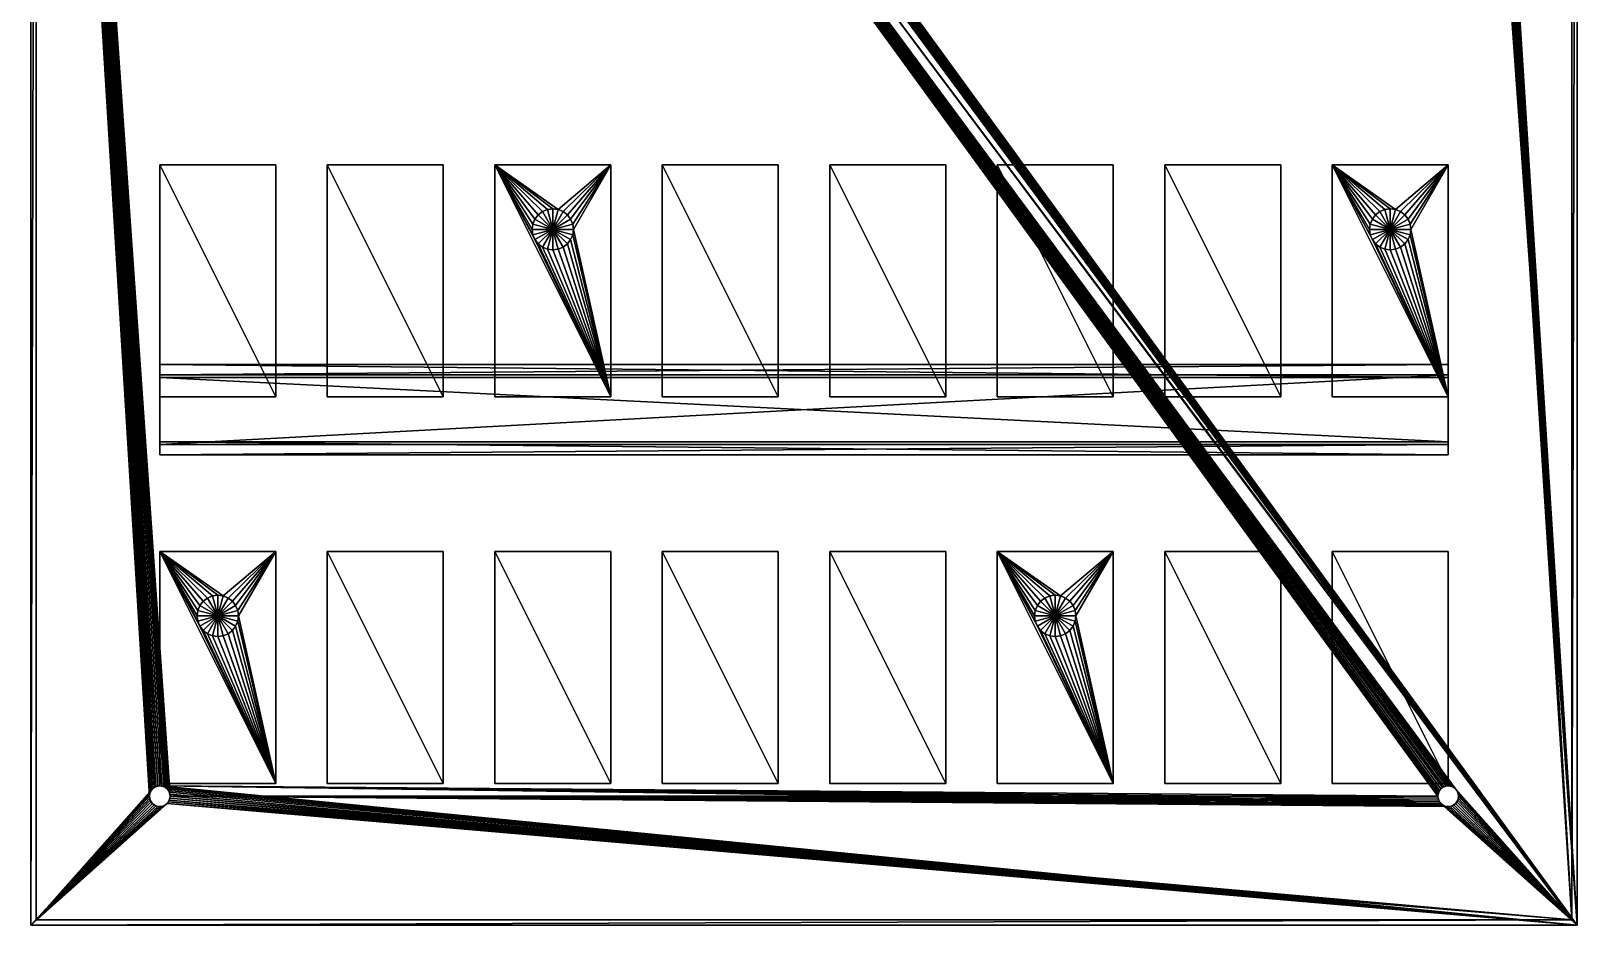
# Model space of a CAD drawing. Header units: inches. Extents: x -300 to 300, y -400 to 400.
# Drawn here: x -300 to 300, y -400 to -53 of the extents above; entities that cross this region are included whole.
import ezdxf

# ---------------------------------------------------------------- set-up
doc = ezdxf.new("R2010")
doc.units = ezdxf.units.IN
for name, color, linetype, lineweight in [('COMPONENTS', 7, 'Continuous', 25), ('DIN', 9, 'Continuous', 25), ('ENCLOSURE', 8, 'Continuous', 25)]:
    doc.layers.add(name, color=color, linetype=linetype, lineweight=lineweight)

msp = doc.modelspace()

# ---------------------------------------------------------------- meshes
at = {"layer": 'COMPONENTS', "color": 3}
mesh = msp.add_polyface(dxfattribs=at)
corners = [(-250, -195, 9.5), (-205, -195, 9.5), (-250, -105, 9.5), (-205, -105, 9.5), (-250, -195, 69.5), (-205, -195, 69.5), (-250, -105, 69.5), (-205, -105, 69.5)]
mesh.append_faces([[corners[k] for k in face] for face in [(0, 2, 1), (1, 2, 3), (4, 5, 6), (5, 7, 6), (0, 1, 5), (0, 5, 4), (2, 6, 7), (2, 7, 3), (0, 4, 6), (0, 6, 2), (1, 3, 7), (1, 7, 5)]], dxfattribs={"color": 3})
at = {"layer": 'COMPONENTS', "color": 4}
mesh = msp.add_polyface(dxfattribs=at)
corners = [(-185, -195, 9.5), (-140, -195, 9.5), (-185, -105, 9.5), (-140, -105, 9.5), (-185, -195, 84.5), (-140, -195, 84.5), (-185, -105, 84.5), (-140, -105, 84.5)]
mesh.append_faces([[corners[k] for k in face] for face in [(0, 2, 1), (1, 2, 3), (4, 5, 6), (5, 7, 6), (0, 1, 5), (0, 5, 4), (2, 6, 7), (2, 7, 3), (0, 4, 6), (0, 6, 2), (1, 3, 7), (1, 7, 5)]], dxfattribs={"color": 4})
at = {"layer": 'COMPONENTS', "color": 5}
mesh = msp.add_polyface(dxfattribs=at)
corners = [(-120, -195, 9.5), (-120, -105, 9.5), (-75, -195, 9.5), (-120, -195, 99.5), (-120, -105, 99.5), (-75, -195, 99.5), (-105.23, -132.07, 99.5), (-105.5, -130, 99.5), (-104.43, -134, 99.5), (-105.23, -127.93, 99.5), (-104.43, -126, 99.5), (-103.16, -124.34, 99.5), (-75, -105, 99.5), (-101.5, -123.07, 99.5), (-99.57, -122.27, 99.5), (-97.5, -122, 99.5), (-95.43, -122.27, 99.5), (-101.5, -136.93, 99.5), (-103.16, -135.66, 99.5), (-99.57, -137.73, 99.5), (-97.5, -138, 99.5), (-95.43, -137.73, 99.5), (-93.5, -136.93, 99.5), (-91.84, -135.66, 99.5), (-90.57, -134, 99.5), (-89.77, -132.07, 99.5), (-89.5, -130, 99.5), (-75, -105, 9.5), (-93.5, -123.07, 99.5), (-91.84, -124.34, 99.5), (-90.57, -126, 99.5), (-89.77, -127.93, 99.5), (-104.43, -134, 104.5), (-103.16, -135.66, 104.5), (-105.23, -132.07, 104.5), (-105.5, -130, 104.5), (-105.23, -127.93, 104.5), (-101.5, -136.93, 104.5), (-99.57, -137.73, 104.5), (-97.5, -130, 104.5), (-104.43, -126, 104.5), (-97.5, -138, 104.5), (-103.16, -124.34, 104.5), (-101.5, -123.07, 104.5), (-99.57, -122.27, 104.5), (-97.5, -122, 104.5), (-95.43, -137.73, 104.5), (-93.5, -136.93, 104.5), (-91.84, -135.66, 104.5), (-90.57, -134, 104.5), (-89.77, -132.07, 104.5), (-89.5, -130, 104.5), (-89.77, -127.93, 104.5), (-90.57, -126, 104.5), (-95.43, -122.27, 104.5), (-93.5, -123.07, 104.5), (-91.84, -124.34, 104.5)]
mesh.append_faces([[corners[k] for k in face] for face in [(0, 1, 2), (0, 3, 4), (0, 5, 3), (3, 5, 4), (0, 4, 1), (4, 6, 7), (4, 8, 6), (4, 7, 9), (4, 9, 10), (4, 10, 11), (4, 5, 8), (1, 4, 12), (4, 11, 13), (4, 13, 14), (4, 14, 15), (4, 15, 16), (0, 2, 5), (5, 17, 18), (5, 19, 17), (5, 18, 8), (5, 20, 19), (5, 21, 20), (5, 22, 21), (5, 23, 22), (2, 12, 5), (5, 24, 23), (5, 25, 24), (5, 26, 25), (1, 27, 2), (1, 12, 27), (2, 27, 12), (4, 16, 12), (12, 16, 28), (12, 28, 29), (5, 12, 26), (12, 30, 31), (12, 29, 30), (12, 31, 26), (32, 6, 8), (33, 8, 18), (33, 32, 8), (34, 7, 6), (34, 35, 7), (34, 6, 32), (35, 9, 7), (35, 36, 9), (37, 18, 17), (33, 18, 37), (37, 17, 38), (33, 39, 32), (33, 37, 39), (34, 39, 35), (34, 32, 39), (35, 39, 36), (36, 39, 40), (38, 17, 19), (37, 38, 39), (41, 19, 20), (38, 19, 41), (38, 41, 39), (36, 10, 9), (36, 40, 10), (40, 11, 10), (40, 42, 11), (42, 13, 11), (42, 43, 13), (40, 39, 42), (42, 39, 43), (43, 14, 13), (43, 39, 44), (43, 44, 14), (44, 39, 45), (44, 15, 14), (44, 45, 15), (46, 20, 21), (41, 20, 46), (41, 46, 39), (46, 21, 47), (46, 47, 39), (47, 21, 22), (47, 48, 39), (48, 49, 39), (48, 22, 23), (47, 22, 48), (49, 50, 39), (50, 51, 39), (39, 52, 53), (39, 51, 52), (49, 23, 24), (48, 23, 49), (49, 24, 50), (50, 24, 25), (51, 25, 26), (50, 25, 51), (52, 26, 31), (51, 26, 52), (39, 54, 45), (45, 16, 15), (45, 54, 16), (39, 55, 54), (54, 28, 16), (39, 56, 55), (39, 53, 56), (54, 55, 28), (55, 29, 28), (56, 29, 55), (56, 30, 29), (56, 53, 30), (53, 31, 30), (52, 31, 53)]], dxfattribs={"color": 5})
at = {"layer": 'COMPONENTS', "color": 6}
mesh = msp.add_polyface(dxfattribs=at)
corners = [(-55, -195, 9.5), (-10, -195, 9.5), (-55, -105, 9.5), (-10, -105, 9.5), (-55, -195, 114.5), (-10, -195, 114.5), (-55, -105, 114.5), (-10, -105, 114.5)]
mesh.append_faces([[corners[k] for k in face] for face in [(0, 2, 1), (1, 2, 3), (4, 5, 6), (5, 7, 6), (0, 1, 5), (0, 5, 4), (2, 6, 7), (2, 7, 3), (0, 4, 6), (0, 6, 2), (1, 3, 7), (1, 7, 5)]], dxfattribs={"color": 6})
at = {"layer": 'COMPONENTS', "color": 1}
mesh = msp.add_polyface(dxfattribs=at)
corners = [(10, -195, 9.5), (55, -195, 9.5), (10, -105, 9.5), (55, -105, 9.5), (10, -195, 69.5), (55, -195, 69.5), (10, -105, 69.5), (55, -105, 69.5)]
mesh.append_faces([[corners[k] for k in face] for face in [(0, 2, 1), (1, 2, 3), (4, 5, 6), (5, 7, 6), (0, 1, 5), (0, 5, 4), (2, 6, 7), (2, 7, 3), (0, 4, 6), (0, 6, 2), (1, 3, 7), (1, 7, 5)]], dxfattribs={"color": 1})
at = {"layer": 'COMPONENTS', "color": 2}
mesh = msp.add_polyface(dxfattribs=at)
corners = [(75, -195, 9.5), (120, -195, 9.5), (75, -105, 9.5), (120, -105, 9.5), (75, -195, 84.5), (120, -195, 84.5), (75, -105, 84.5), (120, -105, 84.5)]
mesh.append_faces([[corners[k] for k in face] for face in [(0, 2, 1), (1, 2, 3), (4, 5, 6), (5, 7, 6), (0, 1, 5), (0, 5, 4), (2, 6, 7), (2, 7, 3), (0, 4, 6), (0, 6, 2), (1, 3, 7), (1, 7, 5)]], dxfattribs={"color": 2})
at = {"layer": 'COMPONENTS', "color": 3}
mesh = msp.add_polyface(dxfattribs=at)
corners = [(140, -195, 9.5), (185, -195, 9.5), (140, -105, 9.5), (185, -105, 9.5), (140, -195, 99.5), (185, -195, 99.5), (140, -105, 99.5), (185, -105, 99.5)]
mesh.append_faces([[corners[k] for k in face] for face in [(0, 2, 1), (1, 2, 3), (4, 5, 6), (5, 7, 6), (0, 1, 5), (0, 5, 4), (2, 6, 7), (2, 7, 3), (0, 4, 6), (0, 6, 2), (1, 3, 7), (1, 7, 5)]], dxfattribs={"color": 3})
at = {"layer": 'COMPONENTS', "color": 4}
mesh = msp.add_polyface(dxfattribs=at)
corners = [(205, -195, 9.5), (205, -105, 9.5), (250, -195, 9.5), (205, -195, 114.5), (205, -105, 114.5), (250, -195, 114.5), (219.77, -132.07, 114.5), (219.5, -130, 114.5), (220.57, -134, 114.5), (219.77, -127.93, 114.5), (220.57, -126, 114.5), (221.84, -124.34, 114.5), (250, -105, 114.5), (223.5, -123.07, 114.5), (225.43, -122.27, 114.5), (227.5, -122, 114.5), (229.57, -122.27, 114.5), (223.5, -136.93, 114.5), (221.84, -135.66, 114.5), (225.43, -137.73, 114.5), (227.5, -138, 114.5), (229.57, -137.73, 114.5), (231.5, -136.93, 114.5), (233.16, -135.66, 114.5), (234.43, -134, 114.5), (235.23, -132.07, 114.5), (235.5, -130, 114.5), (250, -105, 9.5), (231.5, -123.07, 114.5), (233.16, -124.34, 114.5), (234.43, -126, 114.5), (235.23, -127.93, 114.5), (220.57, -134, 119.5), (221.84, -135.66, 119.5), (219.77, -132.07, 119.5), (219.5, -130, 119.5), (219.77, -127.93, 119.5), (223.5, -136.93, 119.5), (225.43, -137.73, 119.5), (227.5, -130, 119.5), (220.57, -126, 119.5), (227.5, -138, 119.5), (221.84, -124.34, 119.5), (223.5, -123.07, 119.5), (225.43, -122.27, 119.5), (227.5, -122, 119.5), (229.57, -137.73, 119.5), (231.5, -136.93, 119.5), (233.16, -135.66, 119.5), (234.43, -134, 119.5), (235.23, -132.07, 119.5), (235.5, -130, 119.5), (235.23, -127.93, 119.5), (234.43, -126, 119.5), (229.57, -122.27, 119.5), (231.5, -123.07, 119.5), (233.16, -124.34, 119.5)]
mesh.append_faces([[corners[k] for k in face] for face in [(0, 1, 2), (0, 3, 4), (0, 5, 3), (3, 5, 4), (0, 4, 1), (4, 6, 7), (4, 8, 6), (4, 7, 9), (4, 9, 10), (4, 10, 11), (4, 5, 8), (1, 4, 12), (4, 11, 13), (4, 13, 14), (4, 14, 15), (4, 15, 16), (0, 2, 5), (5, 17, 18), (5, 19, 17), (5, 18, 8), (5, 20, 19), (5, 21, 20), (5, 22, 21), (5, 23, 22), (2, 12, 5), (5, 24, 23), (5, 25, 24), (5, 26, 25), (1, 27, 2), (1, 12, 27), (2, 27, 12), (4, 16, 12), (12, 16, 28), (12, 28, 29), (5, 12, 26), (12, 30, 31), (12, 29, 30), (12, 31, 26), (32, 6, 8), (33, 32, 8), (33, 8, 18), (34, 7, 6), (34, 35, 7), (34, 6, 32), (35, 9, 7), (35, 36, 9), (33, 18, 37), (37, 18, 17), (37, 17, 38), (33, 39, 32), (33, 37, 39), (34, 39, 35), (34, 32, 39), (35, 39, 36), (36, 39, 40), (38, 17, 19), (37, 38, 39), (38, 19, 41), (41, 19, 20), (38, 41, 39), (36, 10, 9), (36, 40, 10), (40, 11, 10), (40, 42, 11), (42, 13, 11), (42, 43, 13), (40, 39, 42), (42, 39, 43), (43, 14, 13), (43, 39, 44), (43, 44, 14), (44, 39, 45), (44, 15, 14), (44, 45, 15), (41, 20, 46), (46, 20, 21), (41, 46, 39), (46, 21, 47), (46, 47, 39), (47, 21, 22), (47, 48, 39), (48, 49, 39), (47, 22, 48), (48, 22, 23), (49, 50, 39), (50, 51, 39), (39, 52, 53), (39, 51, 52), (48, 23, 49), (49, 23, 24), (49, 24, 50), (50, 24, 25), (51, 25, 26), (50, 25, 51), (51, 26, 52), (52, 26, 31), (39, 54, 45), (45, 16, 15), (45, 54, 16), (39, 55, 54), (54, 28, 16), (39, 56, 55), (39, 53, 56), (54, 55, 28), (55, 29, 28), (56, 29, 55), (56, 30, 29), (56, 53, 30), (53, 31, 30), (52, 31, 53)]], dxfattribs={"color": 4})
at = {"layer": 'COMPONENTS', "color": 1}
mesh = msp.add_polyface(dxfattribs=at)
corners = [(-250, -345, 9.5), (-250, -255, 9.5), (-205, -345, 9.5), (-250, -345, 69.5), (-250, -255, 69.5), (-205, -345, 69.5), (-235.23, -282.07, 69.5), (-235.5, -280, 69.5), (-234.43, -284, 69.5), (-235.23, -277.93, 69.5), (-234.43, -276, 69.5), (-233.16, -274.34, 69.5), (-205, -255, 69.5), (-231.5, -273.07, 69.5), (-229.57, -272.27, 69.5), (-227.5, -272, 69.5), (-225.43, -272.27, 69.5), (-231.5, -286.93, 69.5), (-233.16, -285.66, 69.5), (-229.57, -287.73, 69.5), (-227.5, -288, 69.5), (-225.43, -287.73, 69.5), (-223.5, -286.93, 69.5), (-221.84, -285.66, 69.5), (-220.57, -284, 69.5), (-219.77, -282.07, 69.5), (-219.5, -280, 69.5), (-205, -255, 9.5), (-223.5, -273.07, 69.5), (-221.84, -274.34, 69.5), (-220.57, -276, 69.5), (-219.77, -277.93, 69.5), (-234.43, -284, 74.5), (-233.16, -285.66, 74.5), (-235.23, -282.07, 74.5), (-235.5, -280, 74.5), (-235.23, -277.93, 74.5), (-231.5, -286.93, 74.5), (-229.57, -287.73, 74.5), (-227.5, -280, 74.5), (-234.43, -276, 74.5), (-227.5, -288, 74.5), (-233.16, -274.34, 74.5), (-231.5, -273.07, 74.5), (-229.57, -272.27, 74.5), (-227.5, -272, 74.5), (-225.43, -287.73, 74.5), (-223.5, -286.93, 74.5), (-221.84, -285.66, 74.5), (-220.57, -284, 74.5), (-219.77, -282.07, 74.5), (-219.5, -280, 74.5), (-219.77, -277.93, 74.5), (-220.57, -276, 74.5), (-225.43, -272.27, 74.5), (-223.5, -273.07, 74.5), (-221.84, -274.34, 74.5)]
mesh.append_faces([[corners[k] for k in face] for face in [(0, 1, 2), (0, 3, 4), (0, 5, 3), (3, 5, 4), (0, 4, 1), (4, 6, 7), (4, 8, 6), (4, 7, 9), (4, 9, 10), (4, 10, 11), (4, 5, 8), (1, 4, 12), (4, 11, 13), (4, 13, 14), (4, 14, 15), (4, 15, 16), (0, 2, 5), (5, 17, 18), (5, 19, 17), (5, 18, 8), (5, 20, 19), (5, 21, 20), (5, 22, 21), (5, 23, 22), (2, 12, 5), (5, 24, 23), (5, 25, 24), (5, 26, 25), (1, 27, 2), (1, 12, 27), (2, 27, 12), (4, 16, 12), (12, 16, 28), (12, 28, 29), (5, 12, 26), (12, 30, 31), (12, 29, 30), (12, 31, 26), (32, 6, 8), (33, 8, 18), (33, 32, 8), (34, 7, 6), (34, 35, 7), (34, 6, 32), (35, 9, 7), (35, 36, 9), (37, 18, 17), (33, 18, 37), (37, 17, 38), (33, 39, 32), (33, 37, 39), (34, 39, 35), (34, 32, 39), (35, 39, 36), (36, 39, 40), (38, 17, 19), (37, 38, 39), (41, 19, 20), (38, 19, 41), (38, 41, 39), (36, 10, 9), (36, 40, 10), (40, 11, 10), (40, 42, 11), (42, 13, 11), (42, 43, 13), (40, 39, 42), (42, 39, 43), (43, 14, 13), (43, 39, 44), (43, 44, 14), (44, 39, 45), (44, 15, 14), (44, 45, 15), (46, 20, 21), (41, 20, 46), (41, 46, 39), (46, 21, 47), (46, 47, 39), (47, 21, 22), (47, 48, 39), (48, 49, 39), (48, 22, 23), (47, 22, 48), (49, 50, 39), (50, 51, 39), (39, 52, 53), (39, 51, 52), (49, 23, 24), (48, 23, 49), (49, 24, 50), (50, 24, 25), (51, 25, 26), (50, 25, 51), (52, 26, 31), (51, 26, 52), (39, 54, 45), (45, 16, 15), (45, 54, 16), (39, 55, 54), (54, 28, 16), (39, 56, 55), (39, 53, 56), (54, 55, 28), (55, 29, 28), (56, 29, 55), (56, 30, 29), (56, 53, 30), (53, 31, 30), (52, 31, 53)]], dxfattribs={"color": 1})
at = {"layer": 'COMPONENTS', "color": 2}
mesh = msp.add_polyface(dxfattribs=at)
corners = [(-185, -345, 9.5), (-140, -345, 9.5), (-185, -255, 9.5), (-140, -255, 9.5), (-185, -345, 84.5), (-140, -345, 84.5), (-185, -255, 84.5), (-140, -255, 84.5)]
mesh.append_faces([[corners[k] for k in face] for face in [(0, 2, 1), (1, 2, 3), (4, 5, 6), (5, 7, 6), (0, 1, 5), (0, 5, 4), (2, 6, 7), (2, 7, 3), (0, 4, 6), (0, 6, 2), (1, 3, 7), (1, 7, 5)]], dxfattribs={"color": 2})
at = {"layer": 'COMPONENTS', "color": 3}
mesh = msp.add_polyface(dxfattribs=at)
corners = [(-120, -345, 9.5), (-75, -345, 9.5), (-120, -255, 9.5), (-75, -255, 9.5), (-120, -345, 99.5), (-75, -345, 99.5), (-120, -255, 99.5), (-75, -255, 99.5)]
mesh.append_faces([[corners[k] for k in face] for face in [(0, 2, 1), (1, 2, 3), (4, 5, 6), (5, 7, 6), (0, 1, 5), (0, 5, 4), (2, 6, 7), (2, 7, 3), (0, 4, 6), (0, 6, 2), (1, 3, 7), (1, 7, 5)]], dxfattribs={"color": 3})
at = {"layer": 'COMPONENTS', "color": 4}
mesh = msp.add_polyface(dxfattribs=at)
corners = [(-55, -345, 9.5), (-10, -345, 9.5), (-55, -255, 9.5), (-10, -255, 9.5), (-55, -345, 114.5), (-10, -345, 114.5), (-55, -255, 114.5), (-10, -255, 114.5)]
mesh.append_faces([[corners[k] for k in face] for face in [(0, 2, 1), (1, 2, 3), (4, 5, 6), (5, 7, 6), (0, 1, 5), (0, 5, 4), (2, 6, 7), (2, 7, 3), (0, 4, 6), (0, 6, 2), (1, 3, 7), (1, 7, 5)]], dxfattribs={"color": 4})
at = {"layer": 'COMPONENTS', "color": 5}
mesh = msp.add_polyface(dxfattribs=at)
corners = [(10, -345, 9.5), (55, -345, 9.5), (10, -255, 9.5), (55, -255, 9.5), (10, -345, 69.5), (55, -345, 69.5), (10, -255, 69.5), (55, -255, 69.5)]
mesh.append_faces([[corners[k] for k in face] for face in [(0, 2, 1), (1, 2, 3), (4, 5, 6), (5, 7, 6), (0, 1, 5), (0, 5, 4), (2, 6, 7), (2, 7, 3), (0, 4, 6), (0, 6, 2), (1, 3, 7), (1, 7, 5)]], dxfattribs={"color": 5})
at = {"layer": 'COMPONENTS', "color": 6}
mesh = msp.add_polyface(dxfattribs=at)
corners = [(75, -345, 9.5), (75, -255, 9.5), (120, -345, 9.5), (75, -345, 84.5), (75, -255, 84.5), (120, -345, 84.5), (89.77, -282.07, 84.5), (89.5, -280, 84.5), (90.57, -284, 84.5), (89.77, -277.93, 84.5), (90.57, -276, 84.5), (91.84, -274.34, 84.5), (120, -255, 84.5), (93.5, -273.07, 84.5), (95.43, -272.27, 84.5), (97.5, -272, 84.5), (99.57, -272.27, 84.5), (93.5, -286.93, 84.5), (91.84, -285.66, 84.5), (95.43, -287.73, 84.5), (97.5, -288, 84.5), (99.57, -287.73, 84.5), (101.5, -286.93, 84.5), (103.16, -285.66, 84.5), (104.43, -284, 84.5), (105.23, -282.07, 84.5), (105.5, -280, 84.5), (120, -255, 9.5), (101.5, -273.07, 84.5), (103.16, -274.34, 84.5), (104.43, -276, 84.5), (105.23, -277.93, 84.5), (90.57, -284, 89.5), (91.84, -285.66, 89.5), (89.77, -282.07, 89.5), (89.5, -280, 89.5), (89.77, -277.93, 89.5), (93.5, -286.93, 89.5), (95.43, -287.73, 89.5), (97.5, -280, 89.5), (90.57, -276, 89.5), (97.5, -288, 89.5), (91.84, -274.34, 89.5), (93.5, -273.07, 89.5), (95.43, -272.27, 89.5), (97.5, -272, 89.5), (99.57, -287.73, 89.5), (101.5, -286.93, 89.5), (103.16, -285.66, 89.5), (104.43, -284, 89.5), (105.23, -282.07, 89.5), (105.5, -280, 89.5), (105.23, -277.93, 89.5), (104.43, -276, 89.5), (99.57, -272.27, 89.5), (101.5, -273.07, 89.5), (103.16, -274.34, 89.5)]
mesh.append_faces([[corners[k] for k in face] for face in [(0, 1, 2), (0, 3, 4), (0, 5, 3), (3, 5, 4), (0, 4, 1), (4, 6, 7), (4, 8, 6), (4, 7, 9), (4, 9, 10), (4, 10, 11), (4, 5, 8), (1, 4, 12), (4, 11, 13), (4, 13, 14), (4, 14, 15), (4, 15, 16), (0, 2, 5), (5, 17, 18), (5, 19, 17), (5, 18, 8), (5, 20, 19), (5, 21, 20), (5, 22, 21), (5, 23, 22), (2, 12, 5), (5, 24, 23), (5, 25, 24), (5, 26, 25), (1, 27, 2), (1, 12, 27), (2, 27, 12), (4, 16, 12), (12, 16, 28), (12, 28, 29), (5, 12, 26), (12, 30, 31), (12, 29, 30), (12, 31, 26), (32, 6, 8), (33, 8, 18), (33, 32, 8), (34, 7, 6), (34, 35, 7), (34, 6, 32), (35, 9, 7), (35, 36, 9), (37, 18, 17), (33, 18, 37), (37, 17, 38), (33, 39, 32), (33, 37, 39), (34, 39, 35), (34, 32, 39), (35, 39, 36), (36, 39, 40), (38, 17, 19), (37, 38, 39), (41, 19, 20), (38, 19, 41), (38, 41, 39), (36, 10, 9), (36, 40, 10), (40, 11, 10), (40, 42, 11), (42, 13, 11), (42, 43, 13), (40, 39, 42), (42, 39, 43), (43, 14, 13), (43, 39, 44), (43, 44, 14), (44, 39, 45), (44, 15, 14), (44, 45, 15), (46, 20, 21), (41, 20, 46), (41, 46, 39), (46, 21, 47), (46, 47, 39), (47, 21, 22), (47, 48, 39), (48, 49, 39), (48, 22, 23), (47, 22, 48), (49, 50, 39), (50, 51, 39), (39, 52, 53), (39, 51, 52), (49, 23, 24), (48, 23, 49), (49, 24, 50), (50, 24, 25), (51, 25, 26), (50, 25, 51), (52, 26, 31), (51, 26, 52), (39, 54, 45), (45, 16, 15), (45, 54, 16), (39, 55, 54), (54, 28, 16), (39, 56, 55), (39, 53, 56), (54, 55, 28), (55, 29, 28), (56, 29, 55), (56, 30, 29), (56, 53, 30), (53, 31, 30), (52, 31, 53)]], dxfattribs={"color": 6})
at = {"layer": 'COMPONENTS', "color": 1}
mesh = msp.add_polyface(dxfattribs=at)
corners = [(140, -345, 9.5), (185, -345, 9.5), (140, -255, 9.5), (185, -255, 9.5), (140, -345, 99.5), (185, -345, 99.5), (140, -255, 99.5), (185, -255, 99.5)]
mesh.append_faces([[corners[k] for k in face] for face in [(0, 2, 1), (1, 2, 3), (4, 5, 6), (5, 7, 6), (0, 1, 5), (0, 5, 4), (2, 6, 7), (2, 7, 3), (0, 4, 6), (0, 6, 2), (1, 3, 7), (1, 7, 5)]], dxfattribs={"color": 1})
at = {"layer": 'COMPONENTS', "color": 2}
mesh = msp.add_polyface(dxfattribs=at)
corners = [(205, -345, 9.5), (250, -345, 9.5), (205, -255, 9.5), (250, -255, 9.5), (205, -345, 114.5), (250, -345, 114.5), (205, -255, 114.5), (250, -255, 114.5)]
mesh.append_faces([[corners[k] for k in face] for face in [(0, 2, 1), (1, 2, 3), (4, 5, 6), (5, 7, 6), (0, 1, 5), (0, 5, 4), (2, 6, 7), (2, 7, 3), (0, 4, 6), (0, 6, 2), (1, 3, 7), (1, 7, 5)]], dxfattribs={"color": 2})
at = {"layer": 'DIN'}
mesh = msp.add_polyface(dxfattribs=at)
corners = [(-250, -213.5, 2), (-250, -186.5, 2), (-250, -186.5, 8.5), (-250, -182.5, 8.5), (-250, -182.5, 9.5), (-250, -187.5, 9.5), (-250, -187.5, 3), (-250, -212.5, 3), (-250, -212.5, 9.5), (-250, -217.5, 9.5), (-250, -217.5, 8.5), (-250, -213.5, 8.5), (250, -213.5, 2), (250, -186.5, 2), (250, -186.5, 8.5), (250, -182.5, 8.5), (250, -182.5, 9.5), (250, -187.5, 9.5), (250, -187.5, 3), (250, -212.5, 3), (250, -212.5, 9.5), (250, -217.5, 9.5), (250, -217.5, 8.5), (250, -213.5, 8.5)]
mesh.append_faces([[corners[k] for k in face] for face in [(2, 4, 3), (8, 10, 9), (2, 5, 4), (8, 11, 10), (1, 5, 2), (7, 11, 8), (1, 6, 5), (7, 0, 11), (0, 6, 1), (6, 0, 7), (14, 15, 16), (20, 21, 22), (14, 16, 17), (20, 22, 23), (13, 14, 17), (19, 20, 23), (13, 17, 18), (19, 23, 12), (12, 13, 18), (18, 19, 12), (0, 1, 13), (0, 13, 12), (1, 2, 14), (1, 14, 13), (2, 3, 15), (2, 15, 14), (3, 4, 16), (3, 16, 15), (4, 5, 17), (4, 17, 16), (5, 6, 18), (5, 18, 17), (6, 7, 19), (6, 19, 18), (7, 8, 20), (7, 20, 19), (8, 9, 21), (8, 21, 20), (9, 10, 22), (9, 22, 21), (10, 11, 23), (10, 23, 22), (11, 0, 12), (11, 12, 23)]])
at = {"layer": 'ENCLOSURE'}
mesh = msp.add_polyface(dxfattribs=at)
corners = [(-251.53, -346.3), (-250.78, -346.08), (-250.78, -346.08, 2), (-251.53, -346.3, 2), (-250, -346), (-250, -346, 2), (-249.22, -346.08), (-249.22, -346.08, 2), (-248.47, -346.3), (-248.47, -346.3, 2), (-300, -400), (-300, 400), (-254, -350), (-298, -398, 2), (-252.83, -347.17, 2), (-298, 398, 2), (-246, -350, 2), (-246.08, -349.22, 2), (-253.92, -349.22), (-253.7, -348.47), (-253.33, -347.78), (-252.83, -347.17), (-252.22, -346.67), (-252.22, -346.67, 2), (-247.17, -347.17, 2), (-247.78, -346.67, 2), (-246.67, -347.78, 2), (-246.3, -348.47, 2), (246, -350, 2), (246, -350), (-300, -400, 250), (-300, 400, 250), (-298, 398, 250), (-298, -398, 250)]
mesh.append_faces([[corners[k] for k in face] for face in [(0, 1, 2), (0, 2, 3), (1, 4, 5), (4, 6, 7), (6, 8, 9), (1, 5, 2), (4, 7, 5), (6, 9, 7), (10, 11, 12), (13, 14, 15), (16, 15, 17), (12, 11, 18), (18, 11, 19), (19, 11, 20), (20, 11, 21), (21, 11, 22), (22, 11, 0), (0, 11, 1), (14, 23, 15), (23, 3, 15), (1, 11, 4), (3, 2, 15), (2, 5, 15), (5, 7, 15), (7, 9, 15), (24, 15, 25), (24, 26, 15), (9, 25, 15), (27, 17, 15), (27, 15, 26), (16, 28, 15), (4, 11, 29), (10, 30, 31), (13, 32, 33), (30, 33, 32)]])
mesh = msp.add_polyface(dxfattribs=at)
corners = [(-246.08, -350.78), (-246, -350), (300, -400), (-250, -346), (246.67, -352.22), (247.17, -352.83), (-246, -350, 2), (246.08, -350.78, 2), (246, -350, 2), (247.17, -352.83, 2), (246.67, -352.22, 2), (247.78, -353.33, 2), (246.3, -351.53, 2), (246.08, -350.78), (246.3, -351.53), (246, -350), (-298, 398, 2), (246.08, -349.22, 2), (-300, 400), (246.08, -349.22), (246.3, -348.47), (246.67, -347.78), (247.17, -347.17), (247.78, -346.67), (248.47, -346.3), (246.3, -348.47, 2), (246.67, -347.78, 2), (247.17, -347.17, 2), (249.22, -346.08), (250, -346), (250.78, -346.08), (252.22, -346.67), (251.53, -346.3), (252.83, -347.17), (247.78, -346.67, 2), (248.47, -346.3, 2), (249.22, -346.08, 2), (250, -346, 2), (250.78, -346.08, 2), (252.22, -346.67, 2), (252.83, -347.17, 2), (251.53, -346.3, 2)]
mesh.append_faces([[corners[k] for k in face] for face in [(0, 1, 2), (3, 4, 5), (6, 7, 8), (6, 9, 10), (6, 11, 9), (6, 10, 12), (6, 12, 7), (3, 13, 14), (3, 15, 13), (3, 14, 4), (16, 8, 17), (18, 19, 15), (18, 20, 19), (18, 21, 20), (18, 22, 21), (18, 23, 22), (18, 24, 23), (16, 17, 25), (16, 25, 26), (16, 26, 27), (18, 28, 24), (18, 29, 28), (18, 30, 29), (18, 31, 32), (18, 32, 30), (18, 33, 31), (16, 27, 34), (16, 34, 35), (16, 35, 36), (16, 36, 37), (16, 37, 38), (16, 39, 40), (16, 38, 41), (16, 41, 39)]])
mesh = msp.add_polyface(dxfattribs=at)
corners = [(-246, -350, 2), (248.47, -353.7, 2), (247.78, -353.33, 2), (249.22, -353.92, 2), (250, -354, 2), (-250, -346), (247.17, -352.83), (300, -400), (298, -398, 2), (-300, -400), (300, -400, 250), (-300, 400), (252.83, -347.17), (-298, 398, 2), (252.83, -347.17, 2), (246.08, -350.78), (246, -350), (246, -350, 2), (246.08, -350.78, 2), (247.78, -353.33), (248.47, -353.7), (247.17, -352.83, 2), (246.67, -352.22), (246.3, -351.53), (246.3, -351.53, 2), (246.67, -352.22, 2), (249.22, -353.92), (246.08, -349.22), (246.08, -349.22, 2), (246.3, -348.47), (246.3, -348.47, 2), (246.67, -347.78), (246.67, -347.78, 2), (247.17, -347.17), (247.17, -347.17, 2), (247.78, -346.67, 2), (247.78, -346.67), (248.47, -346.3), (248.47, -346.3, 2), (-298, -398, 250), (298, -398, 250), (-300, -400, 250)]
mesh.append_faces([[corners[k] for k in face] for face in [(0, 1, 2), (0, 3, 1), (0, 4, 3), (5, 6, 7), (0, 8, 4), (9, 7, 10), (11, 7, 12), (13, 14, 8), (15, 16, 17), (15, 17, 18), (19, 2, 20), (19, 21, 2), (2, 1, 20), (22, 23, 24), (22, 25, 6), (15, 18, 23), (19, 6, 21), (22, 24, 25), (6, 25, 21), (23, 18, 24), (20, 1, 26), (16, 27, 28), (16, 28, 17), (27, 29, 30), (29, 31, 32), (31, 33, 34), (27, 30, 28), (29, 32, 30), (31, 34, 32), (33, 35, 34), (33, 36, 35), (36, 37, 38), (36, 38, 35), (39, 40, 8), (41, 10, 40)]])
mesh = msp.add_polyface(dxfattribs=at)
corners = [(-300, -400), (-300, 400, 250), (-300, 400), (-298, -398, 2), (-298, 398, 2), (-298, 398, 250), (-253.33, 347.78), (-253.33, 347.78, 2), (-252.83, 347.17), (-253.7, 348.47), (-253.7, 348.47, 2), (-253.92, 349.22), (-253.92, 349.22, 2), (-254, 350), (-254, 350, 2), (-252.22, 346.67), (-252.22, 346.67, 2), (-251.53, 346.3), (-251.53, 346.3, 2), (-250.78, 346.08), (-252.83, 347.17, 2), (-250.78, 346.08, 2), (-250, 346), (-250, 346, 2), (-249.22, 346.08), (-249.22, 346.08, 2), (-248.47, 346.3), (-253.92, 350.78), (-253.92, 350.78, 2), (-253.7, 351.53), (-253.7, 351.53, 2), (-253.33, 352.22), (-253.33, 352.22, 2), (-252.83, 352.83, 2), (-252.83, 352.83), (-252.22, 353.33, 2), (-252.22, 353.33), (-251.53, 353.7), (-251.53, 353.7, 2), (-300, -400, 250)]
mesh.append_faces([[corners[k] for k in face] for face in [(0, 1, 2), (3, 4, 5), (6, 7, 8), (6, 9, 10), (11, 12, 9), (11, 13, 14), (6, 10, 7), (9, 12, 10), (11, 14, 12), (15, 16, 17), (17, 18, 19), (15, 20, 16), (17, 16, 18), (19, 18, 21), (15, 8, 20), (7, 20, 8), (19, 21, 22), (22, 23, 24), (24, 25, 26), (22, 21, 23), (24, 23, 25), (27, 28, 13), (27, 29, 30), (29, 31, 32), (13, 28, 14), (27, 30, 28), (29, 32, 30), (31, 33, 32), (31, 34, 33), (34, 35, 33), (34, 36, 35), (36, 37, 38), (36, 38, 35), (39, 5, 1)]])
mesh = msp.add_polyface(dxfattribs=at)
corners = [(-248.47, 346.3), (-249.22, 346.08, 2), (-248.47, 346.3, 2), (-247.78, 346.67), (-247.78, 346.67, 2), (-247.17, 347.17), (-247.17, 347.17, 2), (-246.67, 347.78), (-246.67, 347.78, 2), (-246.3, 348.47), (-246.3, 348.47, 2), (-246.08, 349.22), (-246.08, 349.22, 2), (-246, 350), (-246, 350, 2), (-249.22, 353.92), (-248.47, 353.7), (-248.47, 353.7, 2), (-247.17, 352.83), (-247.17, 352.83, 2), (-247.78, 353.33), (-246.3, 351.53), (-246.08, 350.78), (-246.08, 350.78, 2), (-246.67, 352.22), (-246.67, 352.22, 2), (-246.3, 351.53, 2), (-247.78, 353.33, 2), (-300, 400), (-252.83, 347.17), (300, -400), (-298, 398, 2), (298, -398, 2), (-252.83, 347.17, 2), (-252.22, 346.67, 2), (-251.53, 346.3, 2), (300, 400), (-250, 354), (298, 398, 2), (-300, 400, 250), (300, 400, 250), (298, 398, 250), (-298, 398, 250)]
mesh.append_faces([[corners[k] for k in face] for face in [(0, 1, 2), (0, 2, 3), (3, 4, 5), (2, 4, 3), (5, 6, 7), (7, 8, 9), (9, 10, 11), (5, 4, 6), (7, 6, 8), (9, 8, 10), (11, 10, 12), (11, 12, 13), (12, 14, 13), (15, 16, 17), (18, 19, 20), (21, 22, 23), (18, 24, 25), (21, 26, 24), (21, 23, 26), (18, 25, 19), (24, 26, 25), (16, 20, 27), (16, 27, 17), (20, 19, 27), (13, 14, 22), (22, 14, 23), (28, 29, 30), (31, 32, 33), (34, 32, 35), (34, 33, 32), (28, 36, 37), (31, 19, 38), (28, 39, 40), (31, 41, 42), (39, 42, 40)]])
at = {"layer": 'ENCLOSURE', "color": 8}
mesh = msp.add_polyface(dxfattribs=at)
corners = [(-300, -400, 252), (300, -400, 252), (-300, 400, 252), (300, 400, 252), (-300, -400, 254), (300, -400, 254), (-300, 400, 254), (300, 400, 254)]
mesh.append_faces([[corners[k] for k in face] for face in [(0, 2, 1), (1, 2, 3), (4, 5, 6), (5, 7, 6), (0, 1, 5), (0, 5, 4), (2, 6, 7), (2, 7, 3), (0, 4, 6), (0, 6, 2), (1, 3, 7), (1, 7, 5)]], dxfattribs={"color": 8})
at = {"layer": 'ENCLOSURE'}
mesh = msp.add_polyface(dxfattribs=at)
corners = [(-252.22, 346.67), (300, -400), (-252.83, 347.17), (-251.53, 346.3), (-250.78, 346.08), (-250, 346), (-249.22, 346.08), (-248.47, 346.3), (-251.53, 346.3, 2), (298, -398, 2), (-250.78, 346.08, 2), (-250, 346, 2), (-249.22, 346.08, 2), (-248.47, 346.3, 2), (-247.78, 346.67, 2), (-247.17, 347.17, 2), (-247.78, 346.67), (-247.17, 347.17), (-246.67, 347.78), (-246.3, 348.47), (-246.08, 349.22), (-246, 350), (-246.67, 347.78, 2), (-246.3, 348.47, 2), (-246.08, 349.22, 2), (-246, 350, 2), (-250, 354), (300, 400), (-249.22, 353.92), (-248.47, 353.7), (-247.17, 352.83), (-247.78, 353.33), (-246.67, 352.22), (-246.08, 350.78), (-246.3, 351.53), (298, 398, 2), (-246.08, 350.78, 2), (-246.3, 351.53, 2), (-247.17, 352.83, 2), (-246.67, 352.22, 2), (246.08, 349.22, 2), (246, 350, 2)]
mesh.append_faces([[corners[k] for k in face] for face in [(0, 1, 2), (3, 4, 1), (0, 3, 1), (4, 5, 1), (5, 6, 1), (6, 7, 1), (8, 9, 10), (10, 9, 11), (11, 9, 12), (12, 9, 13), (13, 9, 14), (14, 9, 15), (7, 16, 1), (17, 18, 1), (16, 17, 1), (18, 19, 1), (20, 21, 1), (19, 20, 1), (15, 9, 22), (23, 9, 24), (22, 9, 23), (24, 9, 25), (26, 27, 28), (28, 27, 29), (30, 31, 27), (30, 27, 32), (21, 33, 27), (34, 32, 27), (34, 27, 33), (25, 35, 36), (37, 36, 35), (38, 39, 35), (37, 35, 39), (29, 27, 31), (25, 40, 41)]])
mesh = msp.add_polyface(dxfattribs=at)
corners = [(-246, 350, 2), (298, -398, 2), (250, 346, 2), (-246, 350), (246, 350), (300, -400), (246.67, 347.78), (247.17, 347.17), (246.08, 349.22), (246.3, 348.47), (247.78, 346.67), (248.47, 346.3), (249.22, 346.08), (250, 346), (250.78, 346.08), (250.78, 346.08, 2), (251.53, 346.3, 2), (251.53, 346.3), (252.22, 346.67), (252.83, 347.17), (252.22, 346.67, 2), (252.83, 347.17, 2), (253.33, 347.78, 2), (253.7, 348.47, 2), (253.92, 349.22, 2), (254, 350, 2), (300, 400), (298, 398, 2), (300, 400, 250), (298, -398, 250), (298, 398, 250), (248.47, 346.3, 2), (249.22, 346.08, 2)]
mesh.append_faces([[corners[k] for k in face] for face in [(0, 1, 2), (3, 4, 5), (5, 6, 7), (5, 4, 8), (5, 8, 9), (5, 9, 6), (5, 7, 10), (5, 10, 11), (5, 11, 12), (5, 12, 13), (5, 13, 14), (1, 15, 2), (1, 16, 15), (5, 14, 17), (5, 17, 18), (5, 18, 19), (1, 20, 16), (1, 21, 20), (1, 22, 21), (1, 23, 22), (1, 24, 23), (1, 25, 24), (5, 19, 26), (1, 27, 25), (5, 26, 28), (29, 30, 27), (29, 28, 30), (31, 12, 11), (32, 13, 12), (2, 14, 13), (32, 12, 31), (2, 13, 32), (15, 14, 2), (15, 17, 14)]])
mesh = msp.add_polyface(dxfattribs=at)
corners = [(251.53, -353.7), (251.53, -353.7, 2), (252.22, -353.33), (252.22, -353.33, 2), (252.83, -352.83), (252.83, -352.83, 2), (253.33, -352.22), (253.33, -352.22, 2), (253.7, -351.53), (253.7, -351.53, 2), (253.92, -350.78), (253.92, -350.78, 2), (254, -350), (254, -350, 2), (248.47, -346.3), (249.22, -346.08), (249.22, -346.08, 2), (250, -346), (250, -346, 2), (250.78, -346.08), (250.78, -346.08, 2), (248.47, -346.3, 2), (252.83, -347.17), (252.83, -347.17, 2), (252.22, -346.67), (253.33, -347.78, 2), (251.53, -346.3), (251.53, -346.3, 2), (252.22, -346.67, 2), (253.92, -349.22), (253.7, -348.47), (253.92, -349.22, 2), (253.7, -348.47, 2), (253.33, -347.78), (298, -398, 2), (298, -398, 250), (298, 398, 2), (300, -400), (300, 400, 250), (300, -400, 250)]
mesh.append_faces([[corners[k] for k in face] for face in [(0, 1, 2), (2, 3, 4), (2, 1, 3), (4, 5, 6), (4, 3, 5), (6, 7, 8), (8, 9, 10), (10, 11, 12), (5, 7, 6), (8, 7, 9), (10, 9, 11), (11, 13, 12), (14, 15, 16), (15, 17, 18), (17, 19, 20), (14, 16, 21), (15, 18, 16), (17, 20, 18), (22, 23, 24), (22, 25, 23), (19, 26, 27), (26, 24, 28), (19, 27, 20), (26, 28, 27), (24, 23, 28), (12, 13, 29), (30, 29, 31), (30, 32, 33), (22, 33, 25), (29, 13, 31), (30, 31, 32), (33, 32, 25), (34, 35, 36), (37, 38, 39), (35, 39, 38)]])
mesh = msp.add_polyface(dxfattribs=at)
corners = [(-251.53, -353.7), (-251.53, -353.7, 2), (-250.78, -353.92), (-252.22, -353.33, 2), (-250.78, -353.92, 2), (-250, -354), (-250, -354, 2), (-249.22, -353.92), (-249.22, -353.92, 2), (-248.47, -353.7), (-248.47, -353.7, 2), (-247.78, -353.33), (-247.78, -353.33, 2), (-247.17, -352.83), (-247.17, -352.83, 2), (-246.67, -352.22), (-246.67, -352.22, 2), (-300, -400), (300, -400), (-298, -398, 2), (298, -398, 2), (-249.22, -346.08), (-248.47, -346.3), (-250, -346), (-246.3, -351.53), (-246.08, -350.78), (-246, -350), (-246.08, -349.22), (-246.3, -348.47), (-247.78, -346.67), (-247.17, -347.17), (-246.67, -347.78), (-246.3, -351.53, 2), (-246.08, -350.78, 2), (-246, -350, 2), (-298, -398, 250), (300, -400, 250), (-300, -400, 250), (298, -398, 250)]
mesh.append_faces([[corners[k] for k in face] for face in [(0, 1, 2), (0, 3, 1), (2, 1, 4), (2, 4, 5), (5, 6, 7), (7, 8, 9), (5, 4, 6), (7, 6, 8), (9, 8, 10), (9, 10, 11), (11, 12, 13), (10, 12, 11), (13, 14, 15), (13, 12, 14), (15, 14, 16), (17, 13, 18), (19, 20, 14), (21, 18, 22), (23, 18, 21), (13, 15, 18), (24, 25, 18), (15, 24, 18), (26, 27, 18), (28, 18, 27), (22, 18, 29), (30, 18, 31), (30, 29, 18), (28, 31, 18), (14, 20, 16), (16, 20, 32), (32, 20, 33), (33, 20, 34), (19, 35, 20), (17, 36, 37), (37, 38, 35)]])
mesh = msp.add_polyface(dxfattribs=at)
corners = [(-300, -400), (-252.22, -353.33), (-251.53, -353.7), (-250.78, -353.92), (-253.92, -350.78), (-253.7, -351.53), (-253.33, -352.22), (-252.83, -352.83), (-254, -350), (-298, -398, 2), (-253.7, -351.53, 2), (-253.92, -350.78, 2), (-254, -350, 2), (-253.92, -349.22, 2), (-252.83, -352.83, 2), (-253.33, -352.22, 2), (-251.53, -353.7, 2), (-252.22, -353.33, 2), (-253.7, -348.47, 2), (-253.33, -347.78, 2), (-252.83, -347.17, 2), (-250, -354), (-249.22, -353.92), (-248.47, -353.7), (-247.78, -353.33), (-247.17, -352.83), (-250.78, -353.92, 2), (-250, -354, 2), (-249.22, -353.92, 2), (-248.47, -353.7, 2), (-247.17, -352.83, 2), (-247.78, -353.33, 2)]
mesh.append_faces([[corners[k] for k in face] for face in [(0, 1, 2), (0, 2, 3), (0, 4, 5), (0, 5, 6), (0, 6, 7), (0, 8, 4), (0, 7, 1), (9, 10, 11), (9, 12, 13), (9, 11, 12), (9, 14, 15), (9, 15, 10), (9, 16, 17), (9, 17, 14), (9, 13, 18), (9, 19, 20), (9, 18, 19), (0, 3, 21), (0, 21, 22), (0, 22, 23), (0, 23, 24), (0, 24, 25), (9, 26, 16), (9, 27, 26), (9, 28, 27), (9, 29, 28), (9, 30, 31), (9, 31, 29), (6, 15, 7), (6, 10, 15), (1, 17, 2), (1, 14, 17), (1, 7, 14), (15, 14, 7)]])
mesh = msp.add_polyface(dxfattribs=at)
corners = [(-253.33, -352.22), (-253.7, -351.53), (-253.7, -351.53, 2), (-253.92, -350.78), (-253.92, -350.78, 2), (-254, -350), (-254, -350, 2), (-246.67, -352.22), (-246.67, -352.22, 2), (-246.3, -351.53), (-246.3, -351.53, 2), (-246.08, -350.78), (-246.08, -350.78, 2), (-246, -350), (-246, -350, 2), (-253.92, -349.22), (-253.92, -349.22, 2), (-253.7, -348.47), (-253.7, -348.47, 2), (-253.33, -347.78), (-253.33, -347.78, 2), (-252.83, -347.17, 2), (-252.83, -347.17), (-252.22, -346.67, 2), (-252.22, -346.67), (-251.53, -346.3), (-251.53, -346.3, 2), (-247.17, -347.17), (-247.17, -347.17, 2), (-247.78, -346.67), (-246.3, -348.47), (-246.08, -349.22), (-246.08, -349.22, 2), (-246.67, -347.78), (-246.67, -347.78, 2), (-246.3, -348.47, 2), (-248.47, -346.3), (-247.78, -346.67, 2), (-248.47, -346.3, 2)]
mesh.append_faces([[corners[k] for k in face] for face in [(0, 1, 2), (3, 4, 1), (3, 5, 6), (1, 4, 2), (3, 6, 4), (7, 8, 9), (9, 10, 11), (9, 8, 10), (11, 10, 12), (11, 12, 13), (12, 14, 13), (5, 15, 16), (15, 17, 18), (17, 19, 20), (5, 16, 6), (15, 18, 16), (17, 20, 18), (19, 21, 20), (19, 22, 21), (22, 23, 21), (22, 24, 23), (24, 25, 26), (24, 26, 23), (27, 28, 29), (30, 31, 32), (27, 33, 34), (30, 35, 33), (30, 32, 35), (27, 34, 28), (33, 35, 34), (36, 29, 37), (36, 37, 38), (29, 28, 37), (13, 14, 31), (31, 14, 32)]])
mesh = msp.add_polyface(dxfattribs=at)
corners = [(249.22, -353.92), (249.22, -353.92, 2), (250, -354), (250, -354, 2), (250.78, -353.92), (248.47, -353.7, 2), (250.78, -353.92, 2), (251.53, -353.7), (251.53, -353.7, 2), (247.78, -353.33), (248.47, -353.7), (300, -400), (247.17, -352.83), (298, -398, 2), (252.22, -353.33), (252.83, -352.83), (253.33, -352.22), (253.7, -351.53), (253.92, -350.78), (254, -350), (253.92, -349.22), (253.7, -348.47), (252.83, -347.17), (253.33, -347.78), (252.22, -353.33, 2), (252.83, -352.83, 2), (253.33, -352.22, 2), (253.7, -351.53, 2), (253.92, -350.78, 2), (254, -350, 2), (253.92, -349.22, 2), (252.83, -347.17, 2), (253.33, -347.78, 2), (253.7, -348.47, 2)]
mesh.append_faces([[corners[k] for k in face] for face in [(0, 1, 2), (2, 3, 4), (0, 5, 1), (2, 1, 3), (4, 3, 6), (4, 6, 7), (7, 6, 8), (9, 10, 11), (10, 0, 11), (0, 2, 11), (2, 4, 11), (9, 11, 12), (3, 13, 6), (6, 13, 8), (4, 7, 11), (7, 14, 11), (14, 15, 11), (15, 16, 11), (16, 17, 11), (17, 18, 11), (18, 19, 11), (19, 20, 11), (21, 11, 20), (22, 11, 23), (21, 23, 11), (24, 13, 25), (8, 13, 24), (26, 13, 27), (25, 13, 26), (27, 13, 28), (28, 13, 29), (29, 13, 30), (31, 32, 13), (33, 13, 32), (33, 30, 13)]])

doc.saveas('drawing.dxf')
